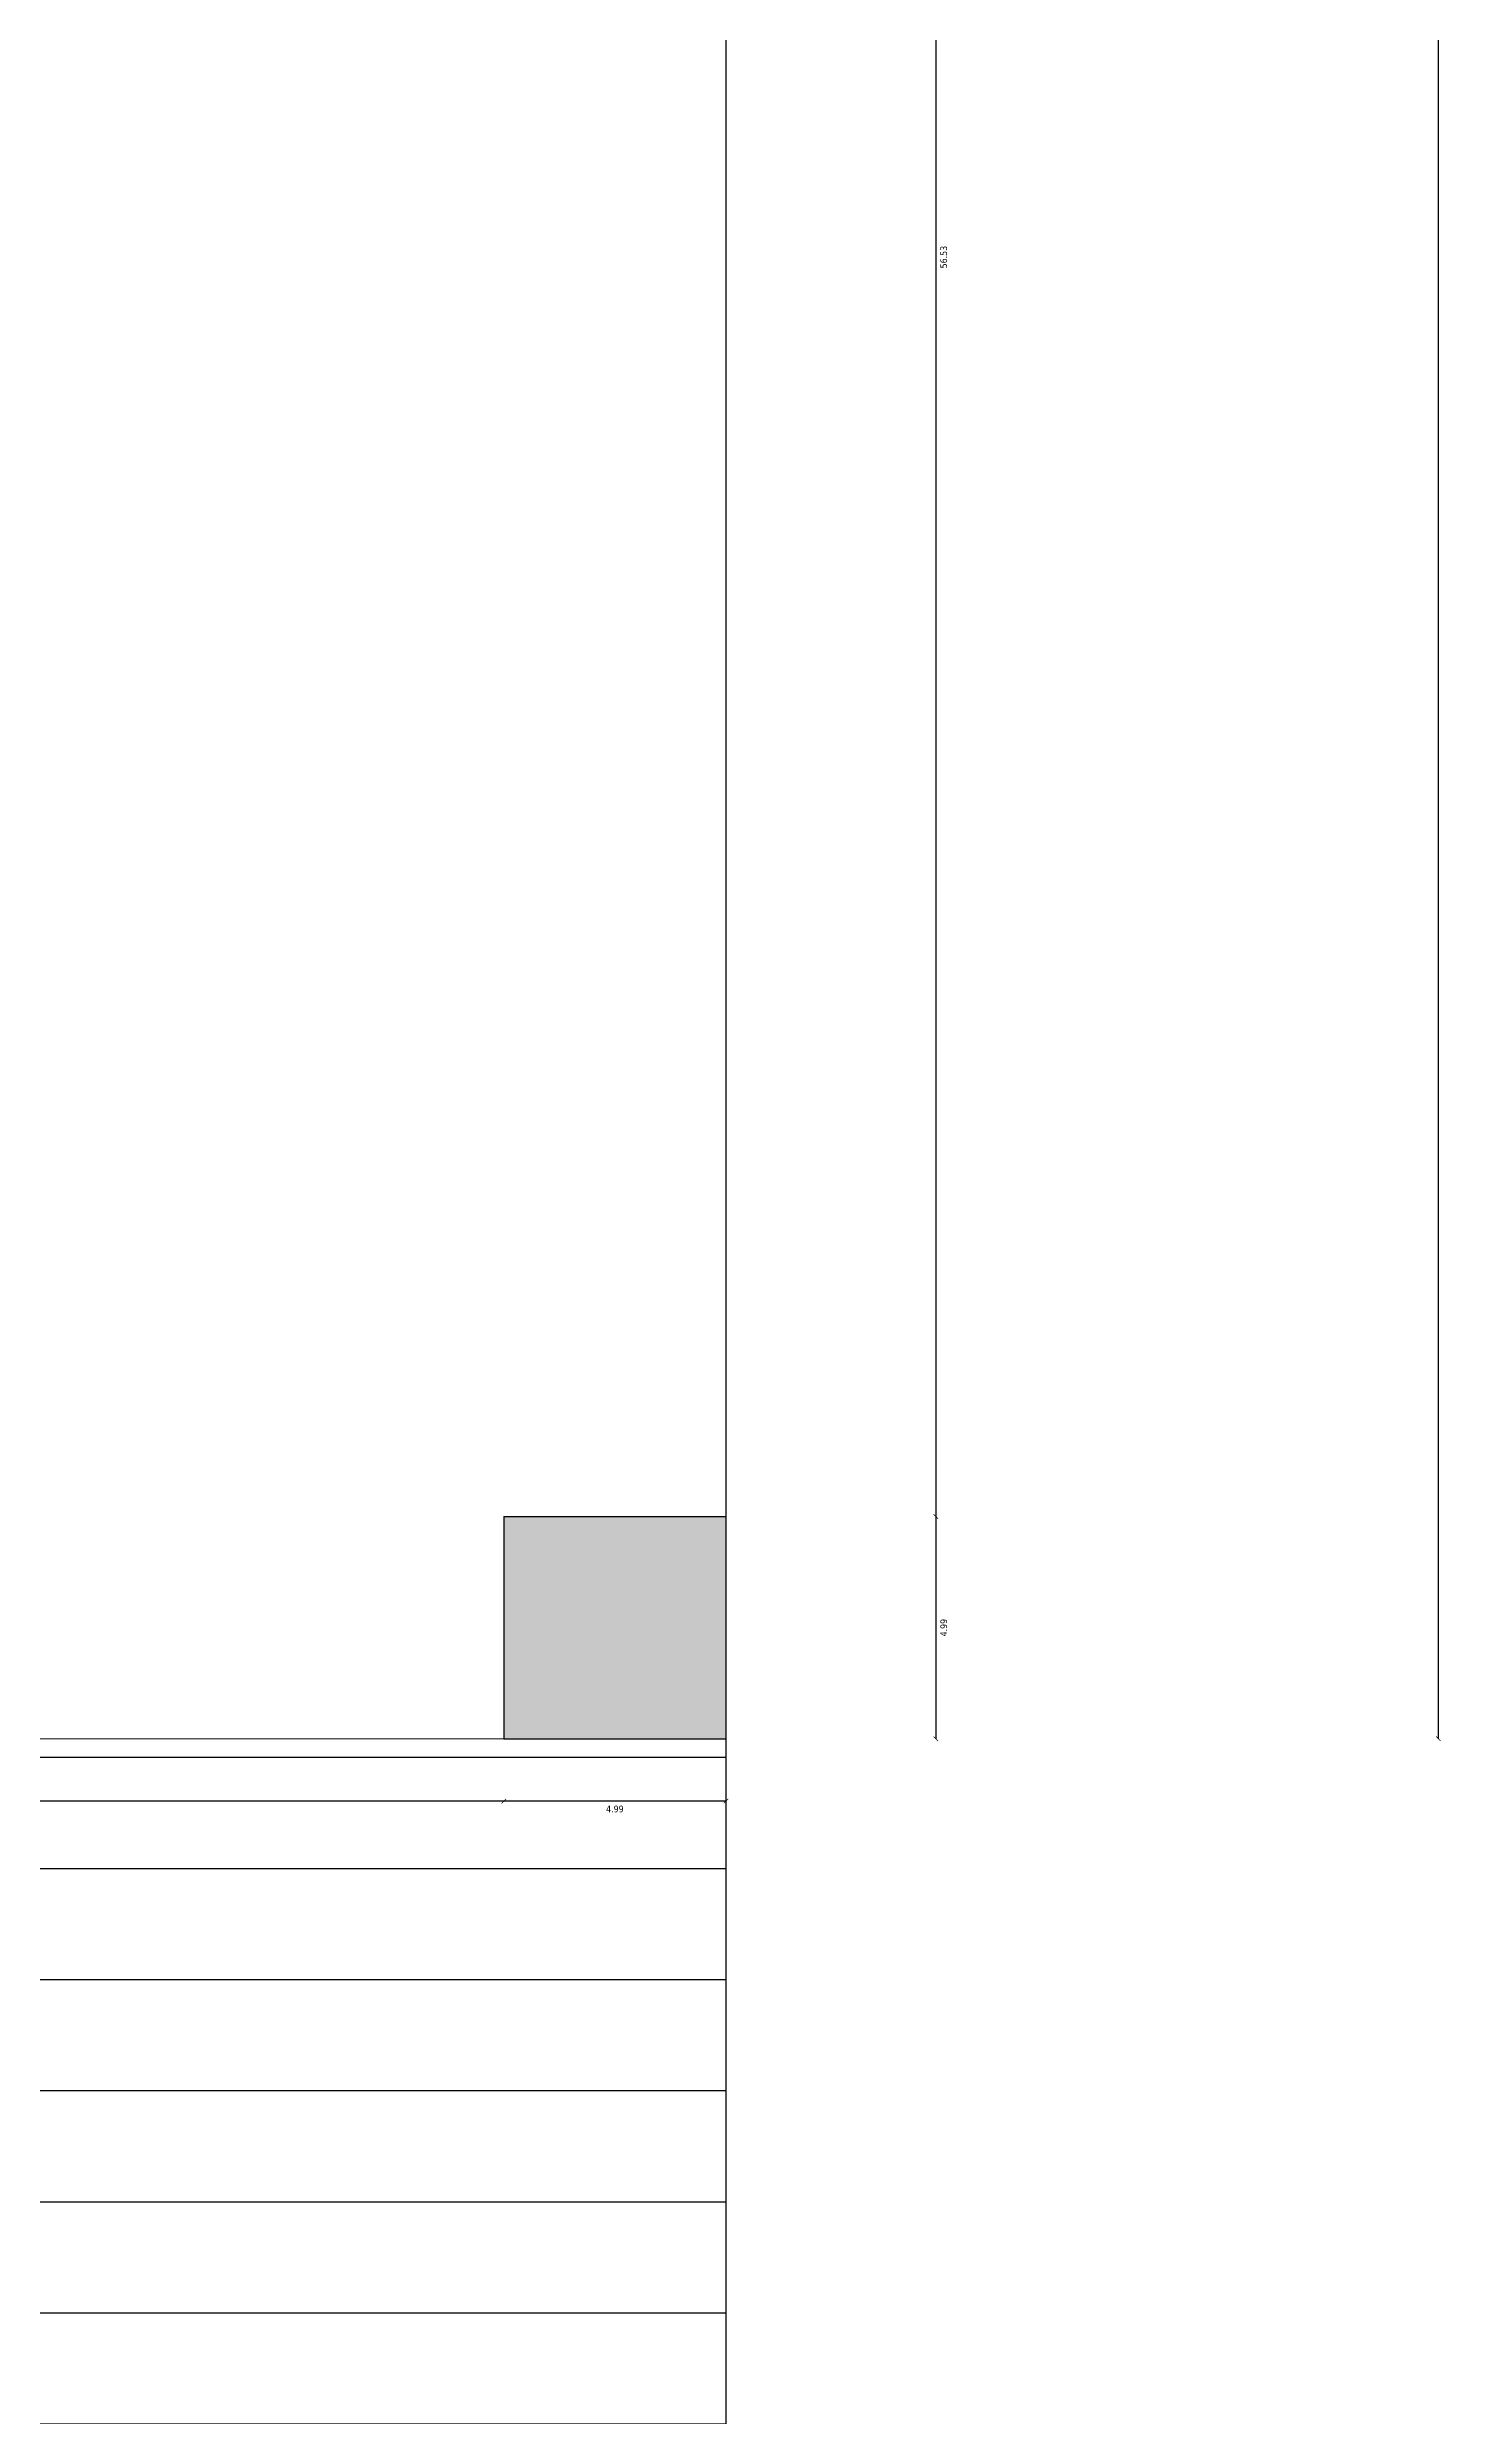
# Model space of a CAD drawing. Header units: millimetres. Extents: x 154 to 5560, y 36 to 724.
# Drawn here: x 4923.2 to 4954.7, y 159.8 to 213 of the extents above; entities that cross this region are included whole.
import ezdxf

# ---------------------------------------------------------------- set-up
doc = ezdxf.new("R2010")
doc.units = ezdxf.units.MM
doc.layers.add('MİMARİ PLAN', color=8, linetype='Continuous')
doc.styles.add('taho', font='tahoma.ttf')
doc.dimstyles.new('PATO', dxfattribs={"dimtxt": 0.15, "dimasz": 0.1, "dimexe": 0.02, "dimexo": 0, "dimgap": 0.1, "dimtad": 2, "dimzin": 1, "dimdsep": 46, "dimtxsty": 'taho', "dimblk": 'ARCHTICK', "dimcen": 0.1, "dimse1": 1, "dimse2": 1, "dimclrd": 256, "dimclre": 1, "dimclrt": 256, "dimadec": 0, "dimazin": 0, "dimtfac": 1, "dimtix": 1, "dimtmove": 0, "dimatfit": 3, "dimldrblk": 'ARCHTICK', "dimfxl": 1, "dimtolj": 1, "dimtzin": 0, "dimarcsym": 0})

# ---------------------------------------------------------------- blocks, each defined once
blk = doc.blocks.new('_ARCHTICK')
at = {"color": 0, "linetype": 'ByBlock', "const_width": 0.15}
blk.add_lwpolyline([(-0.5, -0.5), (0.5, 0.5)], dxfattribs=at)
blk = doc.blocks.new('*D236')
at = {"layer": 'Defpoints', "color": 0, "transparency": 16777216}
for p in [(4933.484, 177.546), (4863.67, 173.655), (4863.67, 173.655)]:
    blk.add_point(p, dxfattribs=at)
at = {"layer": 'MİMARİ PLAN', "lineweight": -2, "transparency": 16777216}
blk.add_line((4933.484, 173.655), (4863.67, 173.655), dxfattribs=at)
at = {"layer": 'MİMARİ PLAN', "lineweight": -2, "transparency": 16777216, "xscale": 0.1, "yscale": 0.1, "zscale": 0.1, "rotation": 180}
blk.add_blockref('_ARCHTICK', (4863.67, 173.655), dxfattribs=at)
at = {"layer": 'MİMARİ PLAN', "lineweight": -2, "transparency": 16777216, "xscale": 0.1, "yscale": 0.1, "zscale": 0.1}
blk.add_blockref('_ARCHTICK', (4933.484, 173.655), dxfattribs=at)
at = {"layer": 'MİMARİ PLAN', "transparency": 16777216, "insert": (4898.577, 173.476), "char_height": 0.15, "attachment_point": 5, "style": 'taho'}
blk.add_mtext('\\A1;69.81', dxfattribs=at)
blk = doc.blocks.new('*D237')
at = {"layer": 'Defpoints', "color": 0, "transparency": 16777216}
for p in [(4933.484, 182.441), (4938.47, 177.454), (4933.484, 173.655)]:
    blk.add_point(p, dxfattribs=at)
at = {"layer": 'MİMARİ PLAN', "lineweight": -2, "transparency": 16777216}
blk.add_line((4938.47, 173.655), (4933.484, 173.655), dxfattribs=at)
at = {"layer": 'MİMARİ PLAN', "lineweight": -2, "transparency": 16777216, "xscale": 0.1, "yscale": 0.1, "zscale": 0.1, "rotation": 180}
blk.add_blockref('_ARCHTICK', (4933.484, 173.655), dxfattribs=at)
at = {"layer": 'MİMARİ PLAN', "lineweight": -2, "transparency": 16777216, "xscale": 0.1, "yscale": 0.1, "zscale": 0.1}
blk.add_blockref('_ARCHTICK', (4938.47, 173.655), dxfattribs=at)
at = {"layer": 'MİMARİ PLAN', "transparency": 16777216, "insert": (4935.977, 173.477), "char_height": 0.15, "attachment_point": 5, "style": 'taho'}
blk.add_mtext('\\A1;4.99', dxfattribs=at)
blk = doc.blocks.new('*D241')
at = {"layer": 'Defpoints', "color": 0, "transparency": 16777216}
for p in [(4939.967, 180.04), (4938.47, 175.053), (4943.179, 175.053)]:
    blk.add_point(p, dxfattribs=at)
at = {"layer": 'MİMARİ PLAN', "lineweight": -2, "transparency": 16777216}
blk.add_line((4943.179, 180.04), (4943.179, 175.053), dxfattribs=at)
at = {"layer": 'MİMARİ PLAN', "lineweight": -2, "transparency": 16777216, "xscale": 0.1, "yscale": 0.1, "zscale": 0.1}
for p, rotation in [((4943.179, 180.04), 90), ((4943.179, 175.053), 270)]:
    blk.add_blockref('_ARCHTICK', p, dxfattribs=dict(at, rotation=rotation))
at = {"layer": 'MİMARİ PLAN', "transparency": 16777216, "insert": (4943.357, 177.546), "char_height": 0.15, "attachment_point": 5, "rotation": 90, "style": 'taho'}
blk.add_mtext('\\A1;4.99', dxfattribs=at)
blk = doc.blocks.new('*D242')
at = {"layer": 'Defpoints', "color": 0, "transparency": 16777216}
for p in [(4938.47, 236.57), (4938.47, 180.04), (4943.179, 180.04)]:
    blk.add_point(p, dxfattribs=at)
at = {"layer": 'MİMARİ PLAN', "lineweight": -2, "transparency": 16777216}
blk.add_line((4943.179, 236.57), (4943.179, 180.04), dxfattribs=at)
at = {"layer": 'MİMARİ PLAN', "lineweight": -2, "transparency": 16777216, "xscale": 0.1, "yscale": 0.1, "zscale": 0.1}
for p, rotation in [((4943.179, 236.57), 90), ((4943.179, 180.04), 270)]:
    blk.add_blockref('_ARCHTICK', p, dxfattribs=dict(at, rotation=rotation))
at = {"layer": 'MİMARİ PLAN', "transparency": 16777216, "insert": (4943.357, 208.305), "char_height": 0.15, "attachment_point": 5, "rotation": 90, "style": 'taho'}
blk.add_mtext('\\A1;56.53', dxfattribs=at)
blk = doc.blocks.new('*D243')
at = {"layer": 'Defpoints', "color": 0, "transparency": 16777216}
for p in [(4938.47, 305.719), (4938.47, 175.053), (4954.457, 175.053)]:
    blk.add_point(p, dxfattribs=at)
at = {"layer": 'MİMARİ PLAN', "lineweight": -2, "transparency": 16777216}
blk.add_line((4954.457, 305.719), (4954.457, 175.053), dxfattribs=at)
at = {"layer": 'MİMARİ PLAN', "lineweight": -2, "transparency": 16777216, "xscale": 0.1, "yscale": 0.1, "zscale": 0.1}
for p, rotation in [((4954.457, 305.719), 90), ((4954.457, 175.053), 270)]:
    blk.add_blockref('_ARCHTICK', p, dxfattribs=dict(at, rotation=rotation))
at = {"layer": 'MİMARİ PLAN', "transparency": 16777216, "insert": (4954.635, 240.386), "char_height": 0.15, "attachment_point": 5, "rotation": 90, "style": 'taho'}
blk.add_mtext('\\A1;130.67', dxfattribs=at)

msp = doc.modelspace()

# ---------------------------------------------------------------- hatches: boundary and pattern name
at = {"layer": 'MİMARİ PLAN'}
msp.add_hatch(color=256, dxfattribs=at).paths.add_polyline_path([(4938.47, 180.04), (4933.484, 180.04), (4933.484, 175.053), (4938.47, 175.053)])
h = msp.add_hatch(dxfattribs=at)
h.set_pattern_fill('_USER', color=256, scale=2.49333, pattern_type=0)
h.set_pattern_definition([(0, (-53925.0747, -21477.4467), (0, 2.49333048), [])])
h.paths.add_polyline_path([(4938.47, 175.053), (4933.484, 175.053), (4863.67, 175.053), (4863.67, 148.243, -0.098262), (4872.907, 141.734, -0.21896), (4883.045, 119.695, -0.318076), (4863.67, 92.32), (4863.67, 79.803), (4938.47, 79.803)])
h.paths.add_polyline_path([(4880.916, 121.715, 0.192602), (4872.907, 141.734, 0.092662), (4863.67, 147.069), (4863.67, 95.187, 0.296475)], flags=17)

# ---------------------------------------------------------------- linework, layer by layer
at = {"layer": 'MİMARİ PLAN', "lineweight": 9, "ltscale": 0.02}
for p, q in [((4938.47, 305.719), (4938.47, 175.053)), ((4933.484, 175.053), (4863.67, 175.053)), ((4938.47, 175.053), (4933.484, 175.053))]:
    msp.add_line(p, q, dxfattribs=at)
at = {"layer": 'MİMARİ PLAN'}
for p, q in [((4933.484, 180.04), (4938.47, 180.04)), ((4933.484, 175.053), (4938.47, 175.053))]:
    msp.add_line(p, q, dxfattribs=at)
for points in [[(4938.47, 79.803), (4637.276, 79.803), (4637.276, 693.162), (4938.47, 693.162), (4938.47, 79.803)], [(4933.484, 180.04), (4933.484, 175.053)]]:
    msp.add_lwpolyline(points, dxfattribs=at)

# ---------------------------------------------------------------- dimensions: what is measured, and where the dimension line sits
for base, p1, p2, picture, middle in [((4954.457, 175.053), (4938.47, 305.719), (4938.47, 175.053), '*D243', (4954.635, 240.386)), ((4943.179, 180.04), (4938.47, 236.57), (4938.47, 180.04), '*D242', (4943.357, 208.305)), ((4943.179, 175.053), (4939.967, 180.04), (4938.47, 175.053), '*D241', (4943.357, 177.546))]:
    dim = msp.add_linear_dim(base=base, p1=p1, p2=p2, angle=90, dimstyle='PATO', dxfattribs=at)
    dim.commit()
    dim.dimension.update_dxf_attribs({"geometry": picture, "text_midpoint": middle})
for base, p1, p2, picture, middle in [((4933.484, 173.655), (4938.47, 177.454), (4933.484, 182.441), '*D237', (4935.977, 173.477)), ((4863.67, 173.655), (4933.484, 177.546), (4863.67, 173.655), '*D236', (4898.577, 173.476))]:
    dim = msp.add_linear_dim(base=base, p1=p1, p2=p2, dimstyle='PATO', dxfattribs=at)
    dim.commit()
    dim.dimension.update_dxf_attribs({"geometry": picture, "text_midpoint": middle})

doc.saveas('drawing.dxf')
